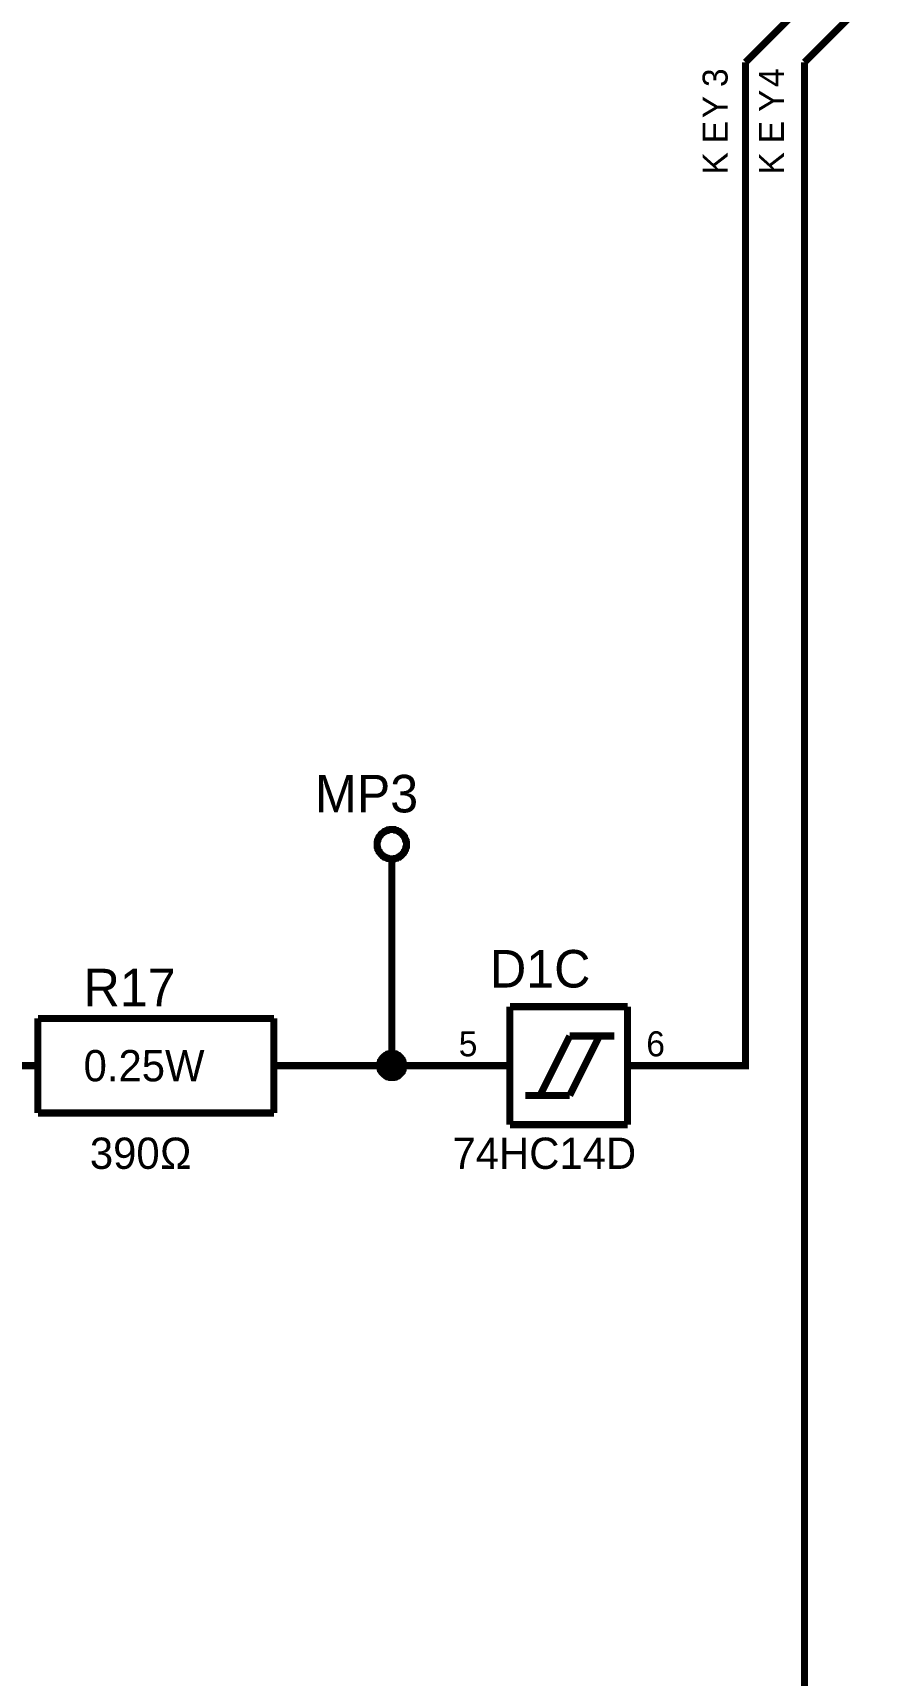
# Model space of a CAD drawing. Header units: millimetres. Extents: x 0 to 420, y 0 to 297.
# Drawn here: x 184.8 to 220.1, y 109.2 to 178.7 of the extents above; entities that cross this region are included whole.
import ezdxf

# ---------------------------------------------------------------- set-up
doc = ezdxf.new("R2010")
doc.units = ezdxf.units.MM
doc.layers.add('Sheet', color=255, linetype='Continuous')

msp = doc.modelspace()

# ---------------------------------------------------------------- linework, layer by layer
at = {"layer": 'Sheet'}
for points, const_width in [([(214.998, 177.495), (217.498, 179.995)], 0.3), ([(217.498, 177.495), (219.997, 179.995)], 0.3), ([(212.499, 134.988), (214.998, 134.988), (214.998, 177.495)], 0.3), ([(212.499, 77.496), (217.498, 77.496), (217.498, 177.495)], 0.3), ([(199.391, 144.36), (199.391, 144.393), (199.391, 144.427), (199.391, 144.46), (199.407, 144.493), (199.407, 144.526), (199.424, 144.542), (199.424, 144.576), (199.44, 144.609), (199.457, 144.625), (199.474, 144.658), (199.474, 144.691), (199.49, 144.708), (199.523, 144.741), (199.54, 144.758), (199.556, 144.791), (199.573, 144.807), (199.589, 144.824), (199.622, 144.84), (199.639, 144.857), (199.672, 144.89), (199.689, 144.907), (199.722, 144.907), (199.755, 144.923), (199.771, 144.94), (199.805, 144.956), (199.838, 144.956), (199.854, 144.973), (199.887, 144.973), (199.92, 144.99), (199.953, 144.99), (199.987, 144.99), (200.02, 144.99)], 0.3), ([(200.02, 144.99), (199.987, 144.99), (199.953, 144.99), (199.92, 144.99), (199.887, 144.973), (199.854, 144.973), (199.838, 144.956), (199.805, 144.956), (199.771, 144.94), (199.755, 144.923), (199.722, 144.907), (199.689, 144.907), (199.672, 144.89), (199.639, 144.857), (199.622, 144.84), (199.589, 144.824), (199.573, 144.807), (199.556, 144.791), (199.54, 144.758), (199.523, 144.741), (199.49, 144.708), (199.474, 144.691), (199.474, 144.658), (199.457, 144.625), (199.44, 144.609), (199.424, 144.576), (199.424, 144.542), (199.407, 144.526), (199.407, 144.493), (199.391, 144.46), (199.391, 144.427), (199.391, 144.393), (199.391, 144.36)], 0.3), ([(200.02, 144.99), (200.053, 144.99), (200.086, 144.99), (200.119, 144.99), (200.136, 144.973), (200.169, 144.973), (200.202, 144.956), (200.235, 144.956), (200.251, 144.94), (200.285, 144.923), (200.301, 144.907), (200.334, 144.907), (200.351, 144.89), (200.384, 144.857), (200.4, 144.84), (200.433, 144.824), (200.45, 144.807), (200.467, 144.791), (200.483, 144.758), (200.516, 144.741), (200.533, 144.708), (200.549, 144.691), (200.549, 144.658), (200.566, 144.625), (200.582, 144.609), (200.599, 144.576), (200.599, 144.542), (200.616, 144.526), (200.616, 144.493), (200.632, 144.46), (200.632, 144.427), (200.632, 144.393), (200.632, 144.36)], 0.3), ([(200.632, 144.36), (200.632, 144.393), (200.632, 144.427), (200.632, 144.46), (200.616, 144.493), (200.616, 144.526), (200.599, 144.542), (200.599, 144.576), (200.582, 144.609), (200.566, 144.625), (200.549, 144.658), (200.549, 144.691), (200.533, 144.708), (200.516, 144.741), (200.483, 144.758), (200.467, 144.791), (200.45, 144.807), (200.433, 144.824), (200.4, 144.84), (200.384, 144.857), (200.351, 144.89), (200.334, 144.907), (200.301, 144.907), (200.285, 144.923), (200.251, 144.94), (200.235, 144.956), (200.202, 144.956), (200.169, 144.973), (200.136, 144.973), (200.119, 144.99), (200.086, 144.99), (200.053, 144.99), (200.02, 144.99)], 0.3), ([(200.02, 143.748), (199.987, 143.748), (199.953, 143.748), (199.92, 143.748), (199.887, 143.764), (199.854, 143.764), (199.838, 143.781), (199.805, 143.781), (199.771, 143.797), (199.755, 143.814), (199.722, 143.83), (199.689, 143.83), (199.672, 143.847), (199.639, 143.864), (199.622, 143.897), (199.589, 143.913), (199.573, 143.93), (199.556, 143.946), (199.54, 143.979), (199.523, 143.996), (199.49, 144.029), (199.474, 144.046), (199.474, 144.079), (199.457, 144.095), (199.44, 144.128), (199.424, 144.145), (199.424, 144.178), (199.407, 144.211), (199.407, 144.244), (199.391, 144.261), (199.391, 144.294), (199.391, 144.327), (199.391, 144.36)], 0.3), ([(199.391, 144.36), (199.391, 144.36)], 0.3), ([(199.391, 144.36), (199.391, 144.327), (199.391, 144.294), (199.391, 144.261), (199.407, 144.244), (199.407, 144.211), (199.424, 144.178), (199.424, 144.145), (199.44, 144.128), (199.457, 144.095), (199.474, 144.079), (199.474, 144.046), (199.49, 144.029), (199.523, 143.996), (199.54, 143.979), (199.556, 143.946), (199.573, 143.93), (199.589, 143.913), (199.622, 143.897), (199.639, 143.864), (199.672, 143.847), (199.689, 143.83), (199.722, 143.83), (199.755, 143.814), (199.771, 143.797), (199.805, 143.781), (199.838, 143.781), (199.854, 143.764), (199.887, 143.764), (199.92, 143.748), (199.953, 143.748), (199.987, 143.748), (200.02, 143.748)], 0.3), ([(200.632, 144.36), (200.632, 144.327), (200.632, 144.294), (200.632, 144.261), (200.616, 144.244), (200.616, 144.211), (200.599, 144.178), (200.599, 144.145), (200.582, 144.128), (200.566, 144.095), (200.549, 144.079), (200.549, 144.046), (200.533, 144.029), (200.516, 143.996), (200.483, 143.979), (200.467, 143.946), (200.45, 143.93), (200.433, 143.913), (200.4, 143.897), (200.384, 143.864), (200.351, 143.847), (200.334, 143.83), (200.301, 143.83), (200.285, 143.814), (200.251, 143.797), (200.235, 143.781), (200.202, 143.781), (200.169, 143.764), (200.136, 143.764), (200.119, 143.748), (200.086, 143.748), (200.053, 143.748), (200.02, 143.748)], 0.3), ([(200.02, 143.748), (200.053, 143.748), (200.086, 143.748), (200.119, 143.748), (200.136, 143.764), (200.169, 143.764), (200.202, 143.781), (200.235, 143.781), (200.251, 143.797), (200.285, 143.814), (200.301, 143.83), (200.334, 143.83), (200.351, 143.847), (200.384, 143.864), (200.4, 143.897), (200.433, 143.913), (200.45, 143.93), (200.467, 143.946), (200.483, 143.979), (200.516, 143.996), (200.533, 144.029), (200.549, 144.046), (200.549, 144.079), (200.566, 144.095), (200.582, 144.128), (200.599, 144.145), (200.599, 144.178), (200.616, 144.211), (200.616, 144.244), (200.632, 144.261), (200.632, 144.294), (200.632, 144.327), (200.632, 144.36)], 0.3), ([(200.632, 144.36), (200.632, 144.36), (200.632, 144.36), (200.632, 144.36), (200.632, 144.36), (200.632, 144.36), (200.632, 144.36), (200.632, 144.36), (200.632, 144.36), (200.632, 144.36), (200.632, 144.36), (200.632, 144.36), (200.632, 144.36), (200.632, 144.36), (200.632, 144.36), (200.632, 144.36), (200.632, 144.36), (200.632, 144.36), (200.632, 144.36), (200.632, 144.36), (200.632, 144.36), (200.632, 144.36), (200.632, 144.36), (200.632, 144.36), (200.632, 144.36), (200.632, 144.36), (200.632, 144.36), (200.632, 144.36), (200.632, 144.36), (200.632, 144.36), (200.632, 144.36), (200.632, 144.36), (200.632, 144.36)], 0.3), ([(200.632, 144.36), (200.632, 144.36)], 0.3), ([(200.02, 143.748), (200.02, 142.489)], 0.3), ([(200.02, 142.489), (200.02, 134.988)], 0.3), ([(185.024, 136.992), (185.024, 132.984)], 0.3), ([(185.024, 136.992), (195.021, 136.992)], 0.3), ([(195.021, 136.992), (195.021, 132.984)], 0.3), ([(205.018, 137.488), (210, 137.488)], 0.3), ([(205.018, 132.488), (205.018, 137.488)], 0.3), ([(210, 137.488), (210, 132.488)], 0.3), ([(206.293, 133.729), (207.55, 136.246)], 0.3), ([(207.55, 136.246), (209.437, 136.246)], 0.3), ([(207.55, 133.729), (208.808, 136.246)], 0.3), ([(185.024, 134.988), (182.525, 134.988)], 0.3), ([(195.021, 134.988), (197.52, 134.988)], 0.3), ([(197.52, 134.988), (200.02, 134.988), (202.519, 134.988)], 0.3), ([(199.507, 134.988), (199.507, 135.021), (199.507, 135.038), (199.507, 135.071), (199.523, 135.087), (199.523, 135.12), (199.523, 135.137), (199.54, 135.17), (199.54, 135.187), (199.556, 135.203), (199.573, 135.236), (199.589, 135.253), (199.589, 135.269), (199.606, 135.286), (199.622, 135.319), (199.639, 135.336), (199.656, 135.352), (199.672, 135.369), (199.689, 135.385), (199.722, 135.402), (199.738, 135.418), (199.755, 135.418), (199.771, 135.435), (199.805, 135.452), (199.821, 135.468), (199.838, 135.468), (199.871, 135.485), (199.887, 135.485), (199.92, 135.485), (199.937, 135.501), (199.97, 135.501), (199.987, 135.501), (200.02, 135.501)], 0.3), ([(199.507, 134.988), (199.507, 135.021), (199.507, 135.038), (199.507, 135.071), (199.523, 135.087), (199.523, 135.12), (199.523, 135.137), (199.54, 135.17), (199.54, 135.187), (199.556, 135.203), (199.573, 135.236), (199.589, 135.253), (199.589, 135.269), (199.606, 135.286), (199.622, 135.319), (199.639, 135.336), (199.656, 135.352), (199.672, 135.369), (199.689, 135.385), (199.722, 135.402), (199.738, 135.418), (199.755, 135.418), (199.771, 135.435), (199.805, 135.452), (199.821, 135.468), (199.838, 135.468), (199.871, 135.485), (199.887, 135.485), (199.92, 135.485), (199.937, 135.501), (199.97, 135.501), (199.987, 135.501), (200.02, 135.501)], 0.3), ([(199.507, 134.988), (199.507, 135.021), (199.507, 135.038), (199.507, 135.071), (199.523, 135.087), (199.523, 135.12), (199.523, 135.137), (199.54, 135.17), (199.54, 135.187), (199.556, 135.203), (199.573, 135.236), (199.589, 135.253), (199.589, 135.269), (199.606, 135.286), (199.622, 135.319), (199.639, 135.336), (199.656, 135.352), (199.672, 135.369), (199.689, 135.385), (199.722, 135.402), (199.738, 135.418), (199.755, 135.418), (199.771, 135.435), (199.805, 135.452), (199.821, 135.468), (199.838, 135.468), (199.871, 135.485), (199.887, 135.485), (199.92, 135.485), (199.937, 135.501), (199.97, 135.501), (199.987, 135.501), (200.02, 135.501)], 0.3), ([(199.507, 134.988), (199.507, 135.021), (199.507, 135.038), (199.507, 135.071), (199.523, 135.087), (199.523, 135.12), (199.523, 135.137), (199.54, 135.17), (199.54, 135.187), (199.556, 135.203), (199.573, 135.236), (199.589, 135.253), (199.589, 135.269), (199.606, 135.286), (199.622, 135.319), (199.639, 135.336), (199.656, 135.352), (199.672, 135.369), (199.689, 135.385), (199.722, 135.402), (199.738, 135.418), (199.755, 135.418), (199.771, 135.435), (199.805, 135.452), (199.821, 135.468), (199.838, 135.468), (199.871, 135.485), (199.887, 135.485), (199.92, 135.485), (199.937, 135.501), (199.97, 135.501), (199.987, 135.501), (200.02, 135.501)], 0.3), ([(200.02, 134.491), (199.987, 134.491), (199.97, 134.491), (199.937, 134.491), (199.92, 134.508), (199.887, 134.508), (199.871, 134.508), (199.838, 134.524), (199.821, 134.524), (199.805, 134.541), (199.771, 134.557), (199.755, 134.557), (199.738, 134.574), (199.722, 134.591), (199.689, 134.607), (199.672, 134.624), (199.656, 134.64), (199.639, 134.657), (199.622, 134.673), (199.606, 134.69), (199.589, 134.706), (199.589, 134.723), (199.573, 134.756), (199.556, 134.773), (199.54, 134.789), (199.54, 134.822), (199.523, 134.839), (199.523, 134.855), (199.523, 134.889), (199.507, 134.905), (199.507, 134.938), (199.507, 134.955), (199.507, 134.988)], 0.3), ([(199.507, 134.988), (199.507, 134.988)], 0.3), ([(200.02, 134.491), (199.987, 134.491), (199.97, 134.491), (199.937, 134.491), (199.92, 134.508), (199.887, 134.508), (199.871, 134.508), (199.838, 134.524), (199.821, 134.524), (199.805, 134.541), (199.771, 134.557), (199.755, 134.557), (199.738, 134.574), (199.722, 134.591), (199.689, 134.607), (199.672, 134.624), (199.656, 134.64), (199.639, 134.657), (199.622, 134.673), (199.606, 134.69), (199.589, 134.706), (199.589, 134.723), (199.573, 134.756), (199.556, 134.773), (199.54, 134.789), (199.54, 134.822), (199.523, 134.839), (199.523, 134.855), (199.523, 134.889), (199.507, 134.905), (199.507, 134.938), (199.507, 134.955), (199.507, 134.988)], 0.3), ([(199.507, 134.988), (199.507, 134.988)], 0.3), ([(200.02, 134.491), (199.987, 134.491), (199.97, 134.491), (199.937, 134.491), (199.92, 134.508), (199.887, 134.508), (199.871, 134.508), (199.838, 134.524), (199.821, 134.524), (199.805, 134.541), (199.771, 134.557), (199.755, 134.557), (199.738, 134.574), (199.722, 134.591), (199.689, 134.607), (199.672, 134.624), (199.656, 134.64), (199.639, 134.657), (199.622, 134.673), (199.606, 134.69), (199.589, 134.706), (199.589, 134.723), (199.573, 134.756), (199.556, 134.773), (199.54, 134.789), (199.54, 134.822), (199.523, 134.839), (199.523, 134.855), (199.523, 134.889), (199.507, 134.905), (199.507, 134.938), (199.507, 134.955), (199.507, 134.988)], 0.3), ([(199.507, 134.988), (199.507, 134.988)], 0.3), ([(200.02, 134.491), (199.987, 134.491), (199.97, 134.491), (199.937, 134.491), (199.92, 134.508), (199.887, 134.508), (199.871, 134.508), (199.838, 134.524), (199.821, 134.524), (199.805, 134.541), (199.771, 134.557), (199.755, 134.557), (199.738, 134.574), (199.722, 134.591), (199.689, 134.607), (199.672, 134.624), (199.656, 134.64), (199.639, 134.657), (199.622, 134.673), (199.606, 134.69), (199.589, 134.706), (199.589, 134.723), (199.573, 134.756), (199.556, 134.773), (199.54, 134.789), (199.54, 134.822), (199.523, 134.839), (199.523, 134.855), (199.523, 134.889), (199.507, 134.905), (199.507, 134.938), (199.507, 134.955), (199.507, 134.988)], 0.3), ([(199.507, 134.988), (199.507, 134.988)], 0.3), ([(199.507, 134.988), (199.507, 135.021), (199.507, 135.038), (199.507, 135.071), (199.523, 135.087), (199.523, 135.12), (199.523, 135.137), (199.54, 135.17), (199.54, 135.187), (199.556, 135.203), (199.573, 135.236), (199.589, 135.253), (199.589, 135.269), (199.606, 135.286), (199.622, 135.319), (199.639, 135.336), (199.656, 135.352), (199.672, 135.369), (199.689, 135.385), (199.722, 135.402), (199.738, 135.418), (199.755, 135.418), (199.771, 135.435), (199.805, 135.452), (199.821, 135.468), (199.838, 135.468), (199.871, 135.485), (199.887, 135.485), (199.92, 135.485), (199.937, 135.501), (199.97, 135.501), (199.987, 135.501), (200.02, 135.501)], 0.0991), ([(199.507, 134.988), (199.507, 135.021), (199.507, 135.038), (199.507, 135.071), (199.523, 135.087), (199.523, 135.12), (199.523, 135.137), (199.54, 135.17), (199.54, 135.187), (199.556, 135.203), (199.573, 135.236), (199.589, 135.253), (199.589, 135.269), (199.606, 135.286), (199.622, 135.319), (199.639, 135.336), (199.656, 135.352), (199.672, 135.369), (199.689, 135.385), (199.722, 135.402), (199.738, 135.418), (199.755, 135.418), (199.771, 135.435), (199.805, 135.452), (199.821, 135.468), (199.838, 135.468), (199.871, 135.485), (199.887, 135.485), (199.92, 135.485), (199.937, 135.501), (199.97, 135.501), (199.987, 135.501), (200.02, 135.501)], 0.0991), ([(199.507, 134.988), (199.507, 135.021), (199.507, 135.038), (199.507, 135.071), (199.523, 135.087), (199.523, 135.12), (199.523, 135.137), (199.54, 135.17), (199.54, 135.187), (199.556, 135.203), (199.573, 135.236), (199.589, 135.253), (199.589, 135.269), (199.606, 135.286), (199.622, 135.319), (199.639, 135.336), (199.656, 135.352), (199.672, 135.369), (199.689, 135.385), (199.722, 135.402), (199.738, 135.418), (199.755, 135.418), (199.771, 135.435), (199.805, 135.452), (199.821, 135.468), (199.838, 135.468), (199.871, 135.485), (199.887, 135.485), (199.92, 135.485), (199.937, 135.501), (199.97, 135.501), (199.987, 135.501), (200.02, 135.501)], 0.0991), ([(199.507, 134.988), (199.507, 135.021), (199.507, 135.038), (199.507, 135.071), (199.523, 135.087), (199.523, 135.12), (199.523, 135.137), (199.54, 135.17), (199.54, 135.187), (199.556, 135.203), (199.573, 135.236), (199.589, 135.253), (199.589, 135.269), (199.606, 135.286), (199.622, 135.319), (199.639, 135.336), (199.656, 135.352), (199.672, 135.369), (199.689, 135.385), (199.722, 135.402), (199.738, 135.418), (199.755, 135.418), (199.771, 135.435), (199.805, 135.452), (199.821, 135.468), (199.838, 135.468), (199.871, 135.485), (199.887, 135.485), (199.92, 135.485), (199.937, 135.501), (199.97, 135.501), (199.987, 135.501), (200.02, 135.501)], 0.0991), ([(200.02, 134.491), (199.987, 134.491), (199.97, 134.491), (199.937, 134.491), (199.92, 134.508), (199.887, 134.508), (199.871, 134.508), (199.838, 134.524), (199.821, 134.524), (199.805, 134.541), (199.771, 134.557), (199.755, 134.557), (199.738, 134.574), (199.722, 134.591), (199.689, 134.607), (199.672, 134.624), (199.656, 134.64), (199.639, 134.657), (199.622, 134.673), (199.606, 134.69), (199.589, 134.706), (199.589, 134.723), (199.573, 134.756), (199.556, 134.773), (199.54, 134.789), (199.54, 134.822), (199.523, 134.839), (199.523, 134.855), (199.523, 134.889), (199.507, 134.905), (199.507, 134.938), (199.507, 134.955), (199.507, 134.988)], 0.0991), ([(199.507, 134.988), (199.507, 134.988)], 0.0991), ([(200.02, 134.491), (199.987, 134.491), (199.97, 134.491), (199.937, 134.491), (199.92, 134.508), (199.887, 134.508), (199.871, 134.508), (199.838, 134.524), (199.821, 134.524), (199.805, 134.541), (199.771, 134.557), (199.755, 134.557), (199.738, 134.574), (199.722, 134.591), (199.689, 134.607), (199.672, 134.624), (199.656, 134.64), (199.639, 134.657), (199.622, 134.673), (199.606, 134.69), (199.589, 134.706), (199.589, 134.723), (199.573, 134.756), (199.556, 134.773), (199.54, 134.789), (199.54, 134.822), (199.523, 134.839), (199.523, 134.855), (199.523, 134.889), (199.507, 134.905), (199.507, 134.938), (199.507, 134.955), (199.507, 134.988)], 0.0991), ([(199.507, 134.988), (199.507, 134.988)], 0.0991), ([(200.02, 134.491), (199.987, 134.491), (199.97, 134.491), (199.937, 134.491), (199.92, 134.508), (199.887, 134.508), (199.871, 134.508), (199.838, 134.524), (199.821, 134.524), (199.805, 134.541), (199.771, 134.557), (199.755, 134.557), (199.738, 134.574), (199.722, 134.591), (199.689, 134.607), (199.672, 134.624), (199.656, 134.64), (199.639, 134.657), (199.622, 134.673), (199.606, 134.69), (199.589, 134.706), (199.589, 134.723), (199.573, 134.756), (199.556, 134.773), (199.54, 134.789), (199.54, 134.822), (199.523, 134.839), (199.523, 134.855), (199.523, 134.889), (199.507, 134.905), (199.507, 134.938), (199.507, 134.955), (199.507, 134.988)], 0.0991), ([(199.507, 134.988), (199.507, 134.988)], 0.0991), ([(200.02, 134.491), (199.987, 134.491), (199.97, 134.491), (199.937, 134.491), (199.92, 134.508), (199.887, 134.508), (199.871, 134.508), (199.838, 134.524), (199.821, 134.524), (199.805, 134.541), (199.771, 134.557), (199.755, 134.557), (199.738, 134.574), (199.722, 134.591), (199.689, 134.607), (199.672, 134.624), (199.656, 134.64), (199.639, 134.657), (199.622, 134.673), (199.606, 134.69), (199.589, 134.706), (199.589, 134.723), (199.573, 134.756), (199.556, 134.773), (199.54, 134.789), (199.54, 134.822), (199.523, 134.839), (199.523, 134.855), (199.523, 134.889), (199.507, 134.905), (199.507, 134.938), (199.507, 134.955), (199.507, 134.988)], 0.0991), ([(199.507, 134.988), (199.507, 134.988)], 0.0991), ([(200.02, 135.501), (200.02, 135.501)], 0.3), ([(200.02, 135.501), (200.053, 135.501), (200.069, 135.501), (200.102, 135.501), (200.119, 135.485), (200.152, 135.485), (200.169, 135.485), (200.185, 135.468), (200.218, 135.468), (200.235, 135.452), (200.251, 135.435), (200.285, 135.418), (200.301, 135.418), (200.318, 135.402), (200.334, 135.385), (200.351, 135.369), (200.367, 135.352), (200.384, 135.336), (200.4, 135.319), (200.417, 135.286), (200.433, 135.269), (200.45, 135.253), (200.45, 135.236), (200.467, 135.203), (200.483, 135.187), (200.483, 135.17), (200.5, 135.137), (200.5, 135.12), (200.5, 135.087), (200.516, 135.071), (200.516, 135.038), (200.516, 135.021), (200.516, 134.988)], 0.3), ([(200.02, 135.501), (200.02, 135.501)], 0.3), ([(200.02, 135.501), (200.053, 135.501), (200.069, 135.501), (200.102, 135.501), (200.119, 135.485), (200.152, 135.485), (200.169, 135.485), (200.185, 135.468), (200.218, 135.468), (200.235, 135.452), (200.251, 135.435), (200.285, 135.418), (200.301, 135.418), (200.318, 135.402), (200.334, 135.385), (200.351, 135.369), (200.367, 135.352), (200.384, 135.336), (200.4, 135.319), (200.417, 135.286), (200.433, 135.269), (200.45, 135.253), (200.45, 135.236), (200.467, 135.203), (200.483, 135.187), (200.483, 135.17), (200.5, 135.137), (200.5, 135.12), (200.5, 135.087), (200.516, 135.071), (200.516, 135.038), (200.516, 135.021), (200.516, 134.988)], 0.3), ([(200.02, 135.501), (200.02, 135.501)], 0.3), ([(200.02, 135.501), (200.053, 135.501), (200.069, 135.501), (200.102, 135.501), (200.119, 135.485), (200.152, 135.485), (200.169, 135.485), (200.185, 135.468), (200.218, 135.468), (200.235, 135.452), (200.251, 135.435), (200.285, 135.418), (200.301, 135.418), (200.318, 135.402), (200.334, 135.385), (200.351, 135.369), (200.367, 135.352), (200.384, 135.336), (200.4, 135.319), (200.417, 135.286), (200.433, 135.269), (200.45, 135.253), (200.45, 135.236), (200.467, 135.203), (200.483, 135.187), (200.483, 135.17), (200.5, 135.137), (200.5, 135.12), (200.5, 135.087), (200.516, 135.071), (200.516, 135.038), (200.516, 135.021), (200.516, 134.988)], 0.3), ([(200.02, 135.501), (200.02, 135.501)], 0.3), ([(200.02, 135.501), (200.053, 135.501), (200.069, 135.501), (200.102, 135.501), (200.119, 135.485), (200.152, 135.485), (200.169, 135.485), (200.185, 135.468), (200.218, 135.468), (200.235, 135.452), (200.251, 135.435), (200.285, 135.418), (200.301, 135.418), (200.318, 135.402), (200.334, 135.385), (200.351, 135.369), (200.367, 135.352), (200.384, 135.336), (200.4, 135.319), (200.417, 135.286), (200.433, 135.269), (200.45, 135.253), (200.45, 135.236), (200.467, 135.203), (200.483, 135.187), (200.483, 135.17), (200.5, 135.137), (200.5, 135.12), (200.5, 135.087), (200.516, 135.071), (200.516, 135.038), (200.516, 135.021), (200.516, 134.988)], 0.3), ([(200.516, 134.988), (200.516, 134.955), (200.516, 134.938), (200.516, 134.905), (200.5, 134.889), (200.5, 134.855), (200.5, 134.839), (200.483, 134.822), (200.483, 134.789), (200.467, 134.773), (200.45, 134.756), (200.45, 134.723), (200.433, 134.706), (200.417, 134.69), (200.4, 134.673), (200.384, 134.657), (200.367, 134.64), (200.351, 134.624), (200.334, 134.607), (200.318, 134.591), (200.301, 134.574), (200.285, 134.557), (200.251, 134.557), (200.235, 134.541), (200.218, 134.524), (200.185, 134.524), (200.169, 134.508), (200.152, 134.508), (200.119, 134.508), (200.102, 134.491), (200.069, 134.491), (200.053, 134.491), (200.02, 134.491)], 0.3), ([(200.516, 134.988), (200.516, 134.955), (200.516, 134.938), (200.516, 134.905), (200.5, 134.889), (200.5, 134.855), (200.5, 134.839), (200.483, 134.822), (200.483, 134.789), (200.467, 134.773), (200.45, 134.756), (200.45, 134.723), (200.433, 134.706), (200.417, 134.69), (200.4, 134.673), (200.384, 134.657), (200.367, 134.64), (200.351, 134.624), (200.334, 134.607), (200.318, 134.591), (200.301, 134.574), (200.285, 134.557), (200.251, 134.557), (200.235, 134.541), (200.218, 134.524), (200.185, 134.524), (200.169, 134.508), (200.152, 134.508), (200.119, 134.508), (200.102, 134.491), (200.069, 134.491), (200.053, 134.491), (200.02, 134.491)], 0.3), ([(200.516, 134.988), (200.516, 134.955), (200.516, 134.938), (200.516, 134.905), (200.5, 134.889), (200.5, 134.855), (200.5, 134.839), (200.483, 134.822), (200.483, 134.789), (200.467, 134.773), (200.45, 134.756), (200.45, 134.723), (200.433, 134.706), (200.417, 134.69), (200.4, 134.673), (200.384, 134.657), (200.367, 134.64), (200.351, 134.624), (200.334, 134.607), (200.318, 134.591), (200.301, 134.574), (200.285, 134.557), (200.251, 134.557), (200.235, 134.541), (200.218, 134.524), (200.185, 134.524), (200.169, 134.508), (200.152, 134.508), (200.119, 134.508), (200.102, 134.491), (200.069, 134.491), (200.053, 134.491), (200.02, 134.491)], 0.3), ([(200.516, 134.988), (200.516, 134.955), (200.516, 134.938), (200.516, 134.905), (200.5, 134.889), (200.5, 134.855), (200.5, 134.839), (200.483, 134.822), (200.483, 134.789), (200.467, 134.773), (200.45, 134.756), (200.45, 134.723), (200.433, 134.706), (200.417, 134.69), (200.4, 134.673), (200.384, 134.657), (200.367, 134.64), (200.351, 134.624), (200.334, 134.607), (200.318, 134.591), (200.301, 134.574), (200.285, 134.557), (200.251, 134.557), (200.235, 134.541), (200.218, 134.524), (200.185, 134.524), (200.169, 134.508), (200.152, 134.508), (200.119, 134.508), (200.102, 134.491), (200.069, 134.491), (200.053, 134.491), (200.02, 134.491)], 0.3), ([(200.02, 135.501), (200.02, 135.501)], 0.0991), ([(200.02, 135.501), (200.053, 135.501), (200.069, 135.501), (200.102, 135.501), (200.119, 135.485), (200.152, 135.485), (200.169, 135.485), (200.185, 135.468), (200.218, 135.468), (200.235, 135.452), (200.251, 135.435), (200.285, 135.418), (200.301, 135.418), (200.318, 135.402), (200.334, 135.385), (200.351, 135.369), (200.367, 135.352), (200.384, 135.336), (200.4, 135.319), (200.417, 135.286), (200.433, 135.269), (200.45, 135.253), (200.45, 135.236), (200.467, 135.203), (200.483, 135.187), (200.483, 135.17), (200.5, 135.137), (200.5, 135.12), (200.5, 135.087), (200.516, 135.071), (200.516, 135.038), (200.516, 135.021), (200.516, 134.988)], 0.0991), ([(200.02, 135.501), (200.02, 135.501)], 0.0991), ([(200.02, 135.501), (200.053, 135.501), (200.069, 135.501), (200.102, 135.501), (200.119, 135.485), (200.152, 135.485), (200.169, 135.485), (200.185, 135.468), (200.218, 135.468), (200.235, 135.452), (200.251, 135.435), (200.285, 135.418), (200.301, 135.418), (200.318, 135.402), (200.334, 135.385), (200.351, 135.369), (200.367, 135.352), (200.384, 135.336), (200.4, 135.319), (200.417, 135.286), (200.433, 135.269), (200.45, 135.253), (200.45, 135.236), (200.467, 135.203), (200.483, 135.187), (200.483, 135.17), (200.5, 135.137), (200.5, 135.12), (200.5, 135.087), (200.516, 135.071), (200.516, 135.038), (200.516, 135.021), (200.516, 134.988)], 0.0991), ([(200.02, 135.501), (200.02, 135.501)], 0.0991), ([(200.02, 135.501), (200.053, 135.501), (200.069, 135.501), (200.102, 135.501), (200.119, 135.485), (200.152, 135.485), (200.169, 135.485), (200.185, 135.468), (200.218, 135.468), (200.235, 135.452), (200.251, 135.435), (200.285, 135.418), (200.301, 135.418), (200.318, 135.402), (200.334, 135.385), (200.351, 135.369), (200.367, 135.352), (200.384, 135.336), (200.4, 135.319), (200.417, 135.286), (200.433, 135.269), (200.45, 135.253), (200.45, 135.236), (200.467, 135.203), (200.483, 135.187), (200.483, 135.17), (200.5, 135.137), (200.5, 135.12), (200.5, 135.087), (200.516, 135.071), (200.516, 135.038), (200.516, 135.021), (200.516, 134.988)], 0.0991), ([(200.02, 135.501), (200.02, 135.501)], 0.0991), ([(200.02, 135.501), (200.053, 135.501), (200.069, 135.501), (200.102, 135.501), (200.119, 135.485), (200.152, 135.485), (200.169, 135.485), (200.185, 135.468), (200.218, 135.468), (200.235, 135.452), (200.251, 135.435), (200.285, 135.418), (200.301, 135.418), (200.318, 135.402), (200.334, 135.385), (200.351, 135.369), (200.367, 135.352), (200.384, 135.336), (200.4, 135.319), (200.417, 135.286), (200.433, 135.269), (200.45, 135.253), (200.45, 135.236), (200.467, 135.203), (200.483, 135.187), (200.483, 135.17), (200.5, 135.137), (200.5, 135.12), (200.5, 135.087), (200.516, 135.071), (200.516, 135.038), (200.516, 135.021), (200.516, 134.988)], 0.0991), ([(200.516, 134.988), (200.516, 134.955), (200.516, 134.938), (200.516, 134.905), (200.5, 134.889), (200.5, 134.855), (200.5, 134.839), (200.483, 134.822), (200.483, 134.789), (200.467, 134.773), (200.45, 134.756), (200.45, 134.723), (200.433, 134.706), (200.417, 134.69), (200.4, 134.673), (200.384, 134.657), (200.367, 134.64), (200.351, 134.624), (200.334, 134.607), (200.318, 134.591), (200.301, 134.574), (200.285, 134.557), (200.251, 134.557), (200.235, 134.541), (200.218, 134.524), (200.185, 134.524), (200.169, 134.508), (200.152, 134.508), (200.119, 134.508), (200.102, 134.491), (200.069, 134.491), (200.053, 134.491), (200.02, 134.491)], 0.0991), ([(200.516, 134.988), (200.516, 134.955), (200.516, 134.938), (200.516, 134.905), (200.5, 134.889), (200.5, 134.855), (200.5, 134.839), (200.483, 134.822), (200.483, 134.789), (200.467, 134.773), (200.45, 134.756), (200.45, 134.723), (200.433, 134.706), (200.417, 134.69), (200.4, 134.673), (200.384, 134.657), (200.367, 134.64), (200.351, 134.624), (200.334, 134.607), (200.318, 134.591), (200.301, 134.574), (200.285, 134.557), (200.251, 134.557), (200.235, 134.541), (200.218, 134.524), (200.185, 134.524), (200.169, 134.508), (200.152, 134.508), (200.119, 134.508), (200.102, 134.491), (200.069, 134.491), (200.053, 134.491), (200.02, 134.491)], 0.0991), ([(200.516, 134.988), (200.516, 134.955), (200.516, 134.938), (200.516, 134.905), (200.5, 134.889), (200.5, 134.855), (200.5, 134.839), (200.483, 134.822), (200.483, 134.789), (200.467, 134.773), (200.45, 134.756), (200.45, 134.723), (200.433, 134.706), (200.417, 134.69), (200.4, 134.673), (200.384, 134.657), (200.367, 134.64), (200.351, 134.624), (200.334, 134.607), (200.318, 134.591), (200.301, 134.574), (200.285, 134.557), (200.251, 134.557), (200.235, 134.541), (200.218, 134.524), (200.185, 134.524), (200.169, 134.508), (200.152, 134.508), (200.119, 134.508), (200.102, 134.491), (200.069, 134.491), (200.053, 134.491), (200.02, 134.491)], 0.0991), ([(200.516, 134.988), (200.516, 134.955), (200.516, 134.938), (200.516, 134.905), (200.5, 134.889), (200.5, 134.855), (200.5, 134.839), (200.483, 134.822), (200.483, 134.789), (200.467, 134.773), (200.45, 134.756), (200.45, 134.723), (200.433, 134.706), (200.417, 134.69), (200.4, 134.673), (200.384, 134.657), (200.367, 134.64), (200.351, 134.624), (200.334, 134.607), (200.318, 134.591), (200.301, 134.574), (200.285, 134.557), (200.251, 134.557), (200.235, 134.541), (200.218, 134.524), (200.185, 134.524), (200.169, 134.508), (200.152, 134.508), (200.119, 134.508), (200.102, 134.491), (200.069, 134.491), (200.053, 134.491), (200.02, 134.491)], 0.0991), ([(200.516, 134.988), (200.516, 134.988), (200.516, 134.988), (200.516, 134.988), (200.516, 134.988), (200.516, 134.988), (200.516, 134.988), (200.516, 134.988), (200.516, 134.988), (200.516, 134.988), (200.516, 134.988), (200.516, 134.988), (200.516, 134.988), (200.516, 134.988), (200.516, 134.988), (200.516, 134.988), (200.516, 134.988), (200.516, 134.988), (200.516, 134.988), (200.516, 134.988), (200.516, 134.988), (200.516, 134.988), (200.516, 134.988), (200.516, 134.988), (200.516, 134.988), (200.516, 134.988), (200.516, 134.988), (200.516, 134.988), (200.516, 134.988), (200.516, 134.988), (200.516, 134.988), (200.516, 134.988), (200.516, 134.988)], 0.3), ([(200.516, 134.988), (200.516, 134.988)], 0.3), ([(200.516, 134.988), (200.516, 134.988), (200.516, 134.988), (200.516, 134.988), (200.516, 134.988), (200.516, 134.988), (200.516, 134.988), (200.516, 134.988), (200.516, 134.988), (200.516, 134.988), (200.516, 134.988), (200.516, 134.988), (200.516, 134.988), (200.516, 134.988), (200.516, 134.988), (200.516, 134.988), (200.516, 134.988), (200.516, 134.988), (200.516, 134.988), (200.516, 134.988), (200.516, 134.988), (200.516, 134.988), (200.516, 134.988), (200.516, 134.988), (200.516, 134.988), (200.516, 134.988), (200.516, 134.988), (200.516, 134.988), (200.516, 134.988), (200.516, 134.988), (200.516, 134.988), (200.516, 134.988), (200.516, 134.988)], 0.3), ([(200.516, 134.988), (200.516, 134.988)], 0.3), ([(200.516, 134.988), (200.516, 134.988), (200.516, 134.988), (200.516, 134.988), (200.516, 134.988), (200.516, 134.988), (200.516, 134.988), (200.516, 134.988), (200.516, 134.988), (200.516, 134.988), (200.516, 134.988), (200.516, 134.988), (200.516, 134.988), (200.516, 134.988), (200.516, 134.988), (200.516, 134.988), (200.516, 134.988), (200.516, 134.988), (200.516, 134.988), (200.516, 134.988), (200.516, 134.988), (200.516, 134.988), (200.516, 134.988), (200.516, 134.988), (200.516, 134.988), (200.516, 134.988), (200.516, 134.988), (200.516, 134.988), (200.516, 134.988), (200.516, 134.988), (200.516, 134.988), (200.516, 134.988), (200.516, 134.988)], 0.3), ([(200.516, 134.988), (200.516, 134.988)], 0.3), ([(200.516, 134.988), (200.516, 134.988), (200.516, 134.988), (200.516, 134.988), (200.516, 134.988), (200.516, 134.988), (200.516, 134.988), (200.516, 134.988), (200.516, 134.988), (200.516, 134.988), (200.516, 134.988), (200.516, 134.988), (200.516, 134.988), (200.516, 134.988), (200.516, 134.988), (200.516, 134.988), (200.516, 134.988), (200.516, 134.988), (200.516, 134.988), (200.516, 134.988), (200.516, 134.988), (200.516, 134.988), (200.516, 134.988), (200.516, 134.988), (200.516, 134.988), (200.516, 134.988), (200.516, 134.988), (200.516, 134.988), (200.516, 134.988), (200.516, 134.988), (200.516, 134.988), (200.516, 134.988), (200.516, 134.988)], 0.3), ([(200.516, 134.988), (200.516, 134.988)], 0.3), ([(200.516, 134.988), (200.516, 134.988), (200.516, 134.988), (200.516, 134.988), (200.516, 134.988), (200.516, 134.988), (200.516, 134.988), (200.516, 134.988), (200.516, 134.988), (200.516, 134.988), (200.516, 134.988), (200.516, 134.988), (200.516, 134.988), (200.516, 134.988), (200.516, 134.988), (200.516, 134.988), (200.516, 134.988), (200.516, 134.988), (200.516, 134.988), (200.516, 134.988), (200.516, 134.988), (200.516, 134.988), (200.516, 134.988), (200.516, 134.988), (200.516, 134.988), (200.516, 134.988), (200.516, 134.988), (200.516, 134.988), (200.516, 134.988), (200.516, 134.988), (200.516, 134.988), (200.516, 134.988), (200.516, 134.988)], 0.0991), ([(200.516, 134.988), (200.516, 134.988)], 0.0991), ([(200.516, 134.988), (200.516, 134.988), (200.516, 134.988), (200.516, 134.988), (200.516, 134.988), (200.516, 134.988), (200.516, 134.988), (200.516, 134.988), (200.516, 134.988), (200.516, 134.988), (200.516, 134.988), (200.516, 134.988), (200.516, 134.988), (200.516, 134.988), (200.516, 134.988), (200.516, 134.988), (200.516, 134.988), (200.516, 134.988), (200.516, 134.988), (200.516, 134.988), (200.516, 134.988), (200.516, 134.988), (200.516, 134.988), (200.516, 134.988), (200.516, 134.988), (200.516, 134.988), (200.516, 134.988), (200.516, 134.988), (200.516, 134.988), (200.516, 134.988), (200.516, 134.988), (200.516, 134.988), (200.516, 134.988)], 0.0991), ([(200.516, 134.988), (200.516, 134.988)], 0.0991), ([(200.516, 134.988), (200.516, 134.988), (200.516, 134.988), (200.516, 134.988), (200.516, 134.988), (200.516, 134.988), (200.516, 134.988), (200.516, 134.988), (200.516, 134.988), (200.516, 134.988), (200.516, 134.988), (200.516, 134.988), (200.516, 134.988), (200.516, 134.988), (200.516, 134.988), (200.516, 134.988), (200.516, 134.988), (200.516, 134.988), (200.516, 134.988), (200.516, 134.988), (200.516, 134.988), (200.516, 134.988), (200.516, 134.988), (200.516, 134.988), (200.516, 134.988), (200.516, 134.988), (200.516, 134.988), (200.516, 134.988), (200.516, 134.988), (200.516, 134.988), (200.516, 134.988), (200.516, 134.988), (200.516, 134.988)], 0.0991), ([(200.516, 134.988), (200.516, 134.988)], 0.0991), ([(200.516, 134.988), (200.516, 134.988), (200.516, 134.988), (200.516, 134.988), (200.516, 134.988), (200.516, 134.988), (200.516, 134.988), (200.516, 134.988), (200.516, 134.988), (200.516, 134.988), (200.516, 134.988), (200.516, 134.988), (200.516, 134.988), (200.516, 134.988), (200.516, 134.988), (200.516, 134.988), (200.516, 134.988), (200.516, 134.988), (200.516, 134.988), (200.516, 134.988), (200.516, 134.988), (200.516, 134.988), (200.516, 134.988), (200.516, 134.988), (200.516, 134.988), (200.516, 134.988), (200.516, 134.988), (200.516, 134.988), (200.516, 134.988), (200.516, 134.988), (200.516, 134.988), (200.516, 134.988), (200.516, 134.988)], 0.0991), ([(200.516, 134.988), (200.516, 134.988)], 0.0991), ([(205.018, 134.988), (202.519, 134.988)], 0.3), ([(210, 134.988), (212.499, 134.988)], 0.3), ([(205.664, 133.729), (207.55, 133.729)], 0.3), ([(185.024, 132.984), (195.021, 132.984)], 0.3), ([(210, 132.488), (205.018, 132.488)], 0.3)]:
    msp.add_lwpolyline(points, dxfattribs=dict(at, const_width=const_width))
at = {"layer": 'Sheet', "const_width": 0.508}
msp.add_lwpolyline([(199.746, 135, 1), (200.254, 135, 1)], format="xyb", close=True, dxfattribs=at)

# ---------------------------------------------------------------- texts
at = {"layer": 'Sheet'}
for s, p in [('3', (214.237, 176.451)), ('4', (216.62, 176.451)), ('Y', (214.237, 175.127)), ('Y', (216.62, 175.392)), ('E', (214.237, 174.067)), ('E', (216.62, 174.067)), ('K', (214.237, 172.742)), ('K', (216.62, 172.742))]:
    msp.add_text(s, height=1.06, rotation=90, dxfattribs=at).set_placement(p)
for s, height, p in [('MP3', 1.5897, (196.759, 145.718)), ('D1C', 1.5897, (204.174, 138.3)), ('R17', 1.5897, (186.961, 137.505)), ('5', 1.06, (202.85, 135.385)), ('6', 1.06, (210.794, 135.385)), ('0.25W', 1.3247, (186.961, 134.326)), ('390Ω', 1.3247, (187.226, 130.616)), ('74HC14D', 1.3247, (202.585, 130.616))]:
    msp.add_text(s, height=height, dxfattribs=at).set_placement(p)

doc.saveas('drawing.dxf')
